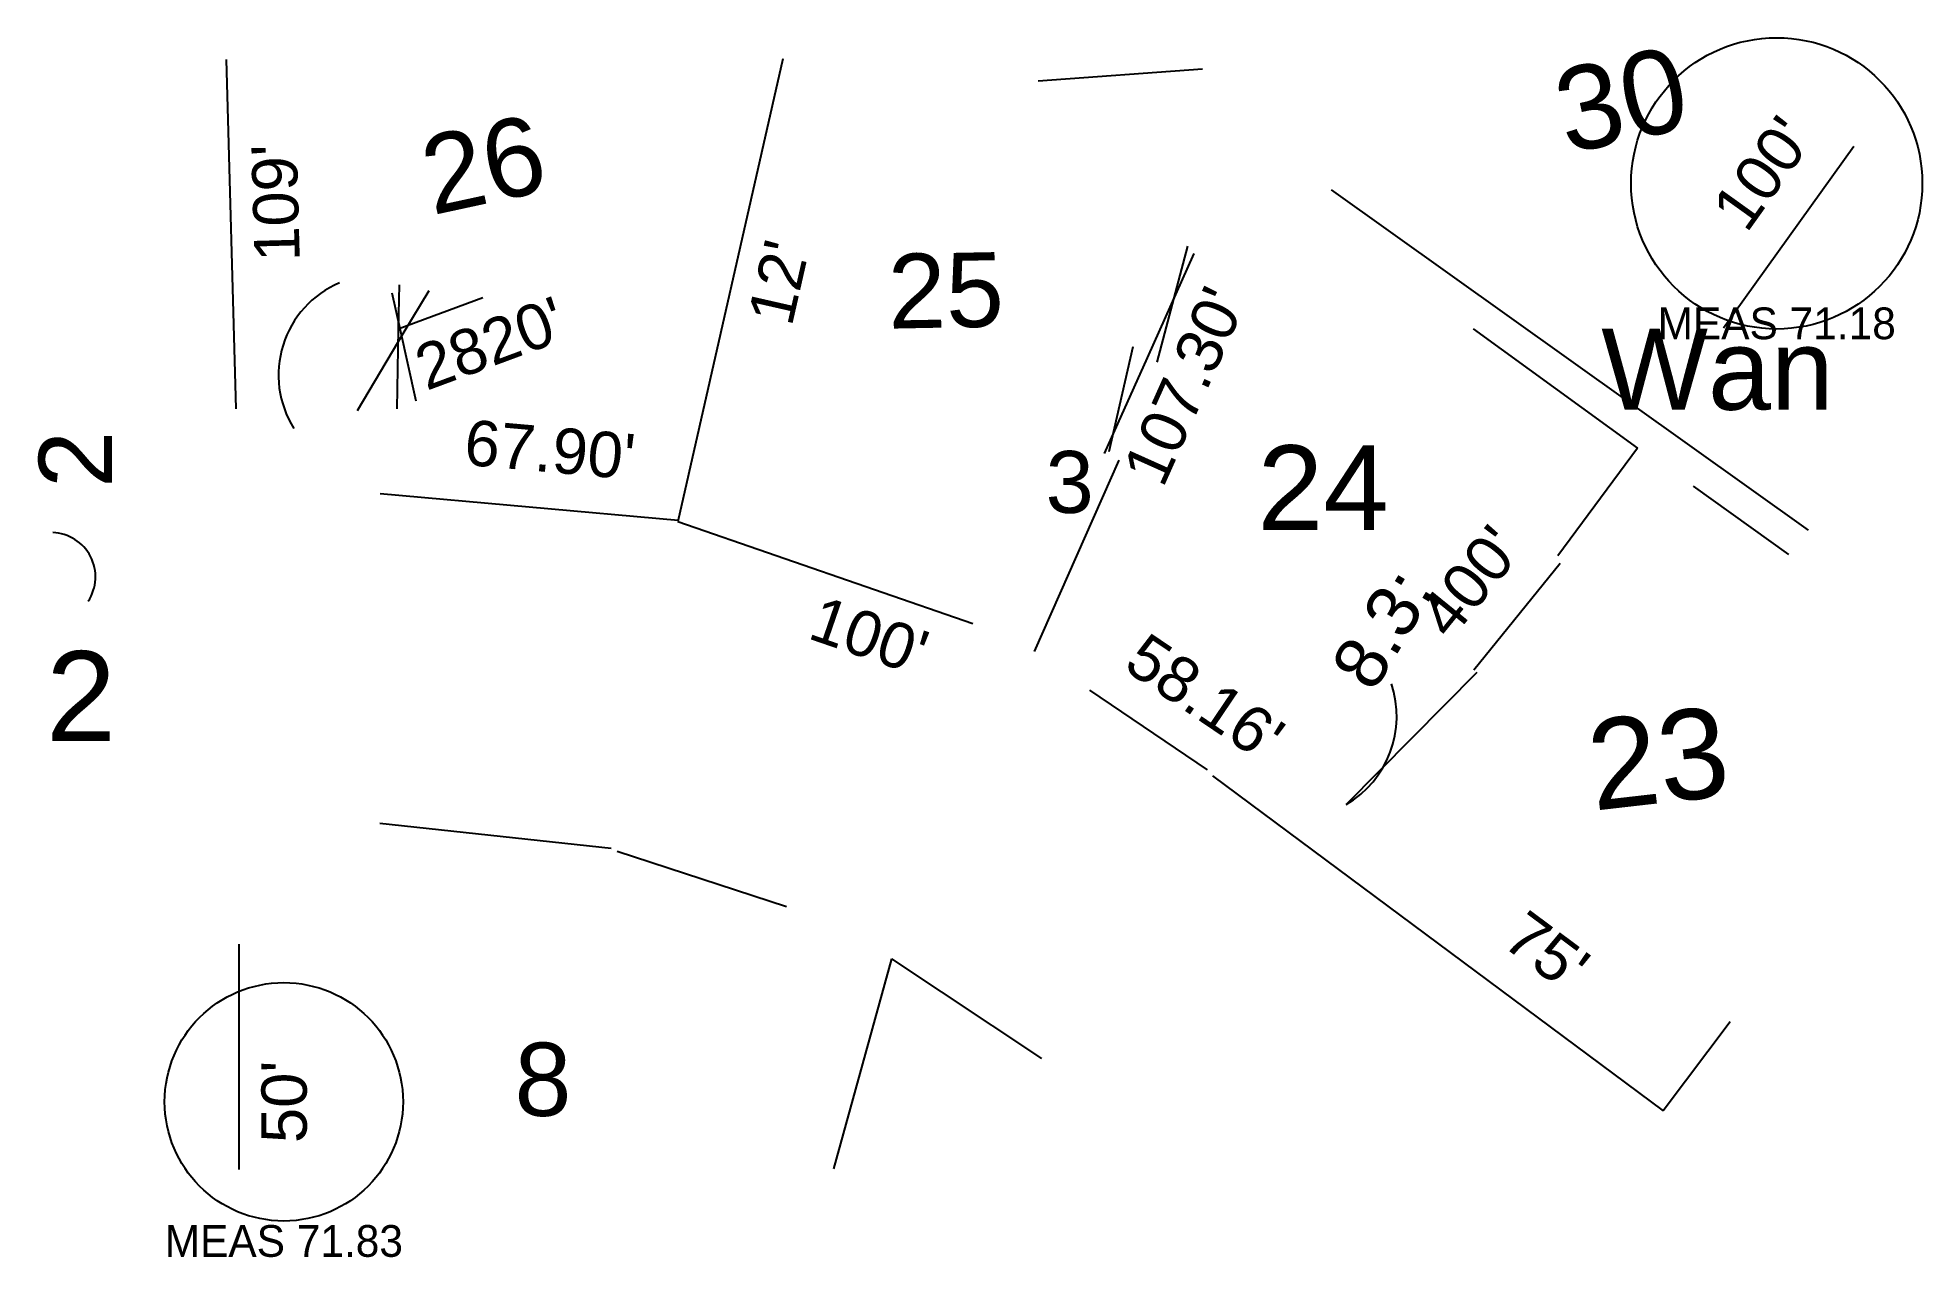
# Model space of a CAD drawing. Header units: feet. Extents: x -5 to 596, y -24 to 364.
import ezdxf
from ezdxf.enums import TextEntityAlignment as Align

# ---------------------------------------------------------------- set-up
doc = ezdxf.new("R2010")
doc.units = ezdxf.units.FT
doc.header["$MEASUREMENT"] = 0
for name, color, linetype in [('PLAT-CURVE', 4, 'CONTINUOUS'), ('PLAT-LINE', 7, 'CONTINUOUS'), ('PLAT-QA', 1, 'CONTINUOUS'), ('PLAT-TEXT-DIST', 2, 'CONTINUOUS'), ('PLAT-TEXT-LOTNO', 5, 'CONTINUOUS'), ('PLAT-TEXT-MISC', 9, 'CONTINUOUS'), ('PLAT-TEXT-UNASSOC', 30, 'CONTINUOUS')]:
    doc.layers.add(name, color=color, linetype=linetype)
doc.styles.add('PLAT', font='arial.ttf')

msp = doc.modelspace()

# ---------------------------------------------------------------- linework, layer by layer
at = {"layer": 'PLAT-CURVE'}
for centre, radius, start, end in [((103.92, 256.7), 32, 113.19333, -147.89366), ((-0.51, 192.42), 14.09, -33.51541, 88.15404), ((395.91, 147.95), 32.47, -59.86533, 18.74623)]:
    msp.add_arc(centre, radius, start, end, dxfattribs=at)
at = {"layer": 'PLAT-LINE'}
for p, q in [((55.28, 357.32), (58.33, 245.98)), ((232.72, 357.48), (199.18, 210.03)), ((314.08, 350.46), (366.4, 354.27)), ((574.03, 329.52), (532.57, 271.67)), ((407.44, 315.79), (559.55, 207.34)), ((363.7, 295.47), (348.81, 262.24)), ((361.7, 297.76), (351.91, 260.85)), ((108, 282.96), (110.57, 271.54)), ((110.36, 285.52), (110.09, 271.44)), ((119.84, 283.61), (111.92, 270.35)), ((110.09, 271.44), (137.1, 281.46)), ((111.92, 270.35), (96.98, 245.3)), ((110.09, 271.44), (109.62, 245.93)), ((110.57, 271.54), (115.73, 248.56)), ((452.74, 271.47), (505.16, 233.39)), ((344.24, 265.72), (336.62, 232.27)), ((348.81, 262.24), (335.13, 231.72)), ((339.79, 229.65), (312.83, 168.61)), ((505.16, 233.39), (479.74, 199.09)), ((104.29, 218.93), (199.3, 210.52)), ((522.83, 221.28), (553.24, 199.56)), ((199.18, 210.03), (293.25, 177.61)), ((480.48, 196.67), (452.95, 162.7)), ((330.44, 156.28), (367.99, 130.91)), ((453.87, 161.92), (412.21, 119.87)), ((369.67, 128.99), (513.25, 22.32)), ((104.23, 113.92), (177.96, 105.97)), ((179.85, 105.02), (233.83, 87.41)), ((59.26, 75.42), (59.26, 3.59)), ((267.37, 70.72), (248.86, 3.79)), ((267.37, 70.72), (315.08, 38.97)), ((534.66, 50.61), (513.25, 22.32))]:
    msp.add_line(p, q, dxfattribs=at)
at = {"layer": 'PLAT-QA'}
for centre, radius in [((549.48, 317.81), 46.41), ((73.62, 25.14), 37.99)]:
    msp.add_circle(centre, radius, dxfattribs=at)

# ---------------------------------------------------------------- texts
for s, p in [('MEAS 71.18', (549.48, 278.26)), ('MEAS 71.83', (73.62, -14.14))]:
    msp.add_text(s, height=10.116, dxfattribs=at).set_placement(p, align=Align.TOP_CENTER)
at = {"layer": 'PLAT-TEXT-DIST', "style": 'PLAT'}
for s, rotation, p in [("100'", 54.37828, (554.29, 314.37)), ("67.90'", 354.93713, (157.43, 221.48)), ("400'", 50.97527, (460.69, 183.72)), ("58.16'", 325.95327, (360.84, 144.46)), ("75'", 323.38997, (469.35, 63.93))]:
    msp.add_text(s, height=14.451, rotation=rotation, dxfattribs=at).set_placement(p, align=Align.BOTTOM_CENTER)
for s, rotation, p in [("109'", 91.57044, (63.77, 311.37)), ("12'", 77.18704, (224.3, 287.87)), ("107.30'", 65.85612, (354.03, 256.23)), ("2820'", 20.35413, (136.91, 273.68)), ("100'", 340.97967, (262.59, 180.53)), ("50'", 90, (66.48, 25.14))]:
    msp.add_text(s, height=14.451, rotation=rotation, dxfattribs=at).set_placement(p, align=Align.TOP_CENTER)
at = {"layer": 'PLAT-TEXT-LOTNO', "style": 'PLAT'}
for s, height, rotation, p in [('30', 26.667, 12.27031, (499.94, 344.54)), ('26', 24.9, 12.21456, (137.22, 323.89)), ('25', 23.753, 1.10055, (284.63, 283.73)), ('2', 23.34, 90, (7.18, 229.84)), ('23', 28.664, 6.52675, (511.66, 134.66))]:
    msp.add_text(s, height=height, rotation=rotation, dxfattribs=at).set_placement(p, align=Align.MIDDLE_CENTER)
for s, height, p in [('24', 26.935, (404.92, 220.86)), ('3', 19.75, (324.11, 222.66)), ('2', 28.66, (8.98, 154.42)), ('8', 23.34, (156.22, 32.32))]:
    msp.add_text(s, height=height, dxfattribs=at).set_placement(p, align=Align.MIDDLE_CENTER)
at = {"layer": 'PLAT-TEXT-MISC', "style": 'PLAT'}
msp.add_text('Wan', height=25.798, dxfattribs=at).set_placement((530.61, 258.57), align=Align.MIDDLE_CENTER)
at = {"layer": 'PLAT-TEXT-UNASSOC', "style": 'PLAT'}
msp.add_text('8.3;', height=16.534, rotation=58.81894, dxfattribs=at).set_placement((423.77, 175.97), align=Align.MIDDLE_CENTER)

doc.saveas('drawing.dxf')
